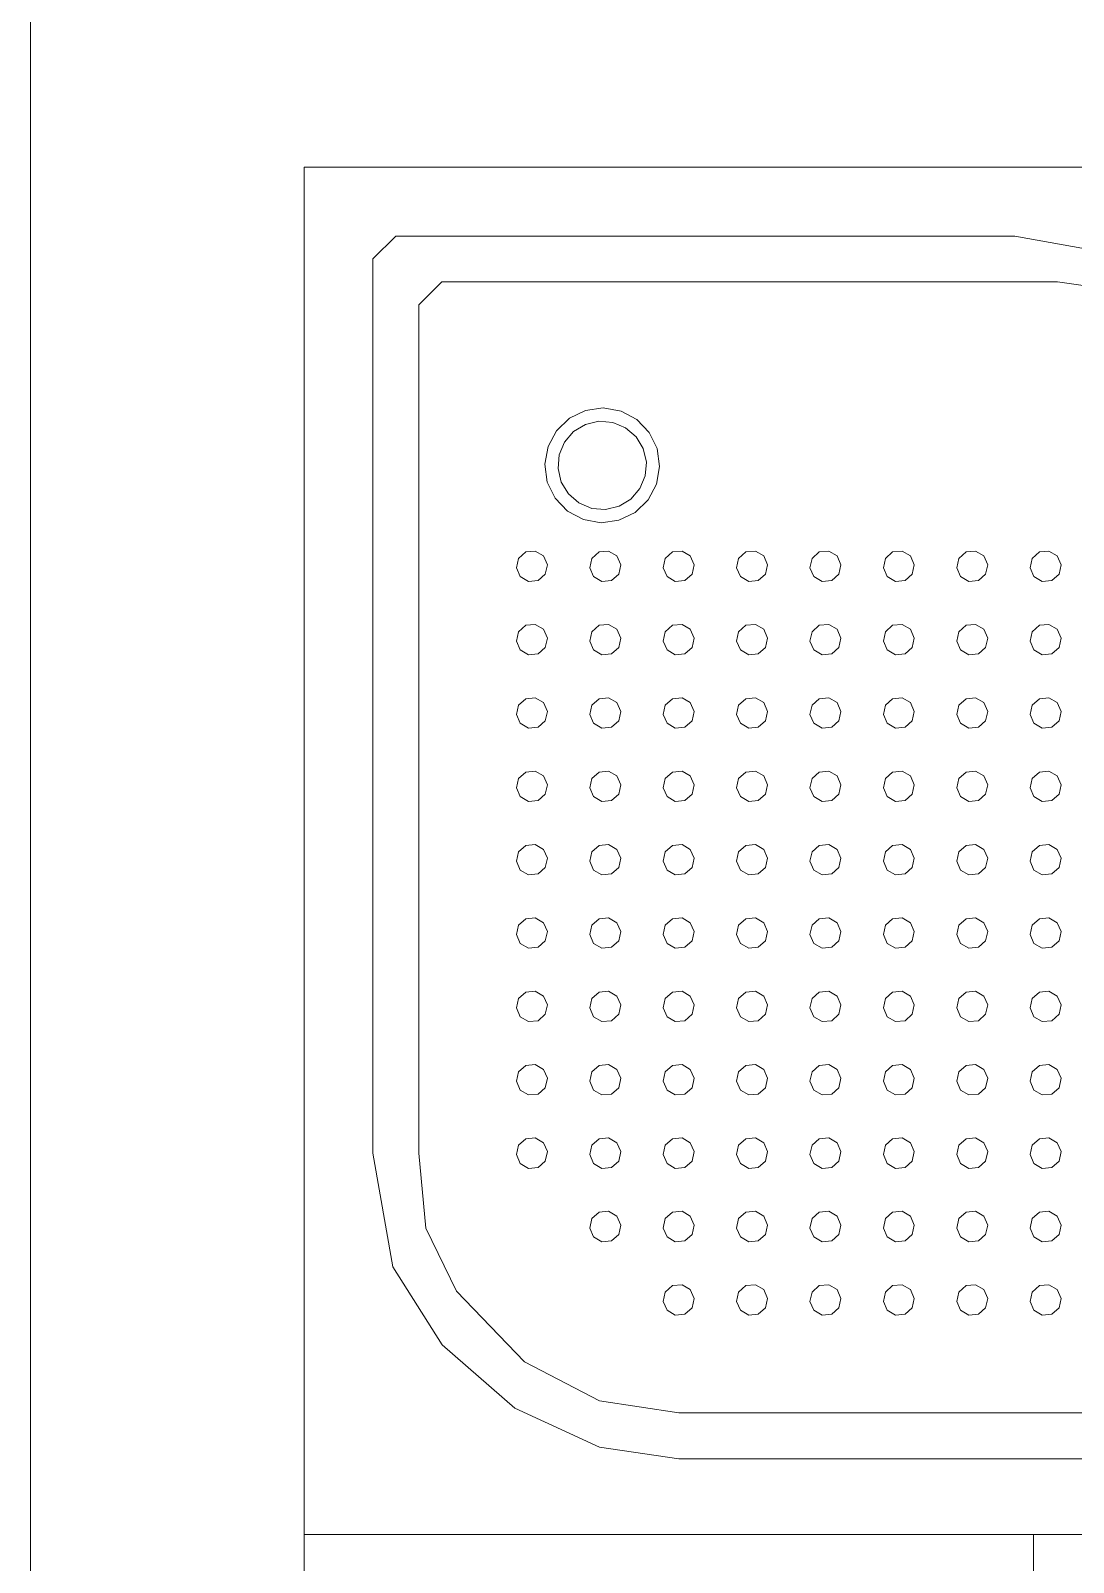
# Model space of a CAD drawing. Header units: millimetres. Extents: x -32 to 1412, y -324 to 2887.
# Drawn here: x 1038.991 to 1039.563, y 2057.344 to 2058.184 of the extents above; entities that cross this region are included whole.
import ezdxf

# ---------------------------------------------------------------- set-up
doc = ezdxf.new("R2010")
doc.units = ezdxf.units.MM
doc.header["$LTSCALE"] = 0.5
doc.layers.add('arquitetura', color=252, linetype='CONTINUOUS', lineweight=5)

msp = doc.modelspace()

# ---------------------------------------------------------------- linework, layer by layer
at = {"layer": 'arquitetura', "color": 252}
for p, q in [((1038.99123, 2055.05913), (1038.99123, 2059.70913)), ((1040.14123, 2058.10913), (1039.14123, 2058.10913)), ((1039.14123, 2058.10913), (1039.14123, 2057.35913)), ((1040.14123, 2058.10913), (1039.14123, 2058.10913)), ((1039.14123, 2058.10913), (1039.14123, 2056.40913)), ((1039.14123, 2058.10913), (1039.14123, 2057.92643)), ((1039.14123, 2058.10913), (1039.14123, 2057.92643)), ((1039.14123, 2057.77643), (1039.14123, 2056.67643)), ((1039.14123, 2056.67643), (1039.14123, 2057.77643)), ((1039.14123, 2057.35913), (1039.54123, 2057.35913)), ((1039.54123, 2057.20913), (1039.54123, 2057.35913))]:
    msp.add_line(p, q, dxfattribs=at)
at = {"layer": 'arquitetura'}
for p, q in [((1039.17895, 2058.05884), (1039.19153, 2058.07142)), ((1039.19153, 2058.07142), (1039.53106, 2058.07142)), ((1039.56984, 2058.06445), (1039.53106, 2058.07142)), ((1039.17895, 2057.5683), (1039.17895, 2058.05884)), ((1039.20411, 2058.03368), (1039.21668, 2058.04626)), ((1039.21668, 2058.04626), (1039.55437, 2058.04626)), ((1039.58533, 2058.0418), (1039.55437, 2058.04626)), ((1039.20411, 2057.5683), (1039.20411, 2058.03368)), ((1039.28672, 2057.97145), (1039.29558, 2057.97575)), ((1039.29558, 2057.97575), (1039.30533, 2057.97711)), ((1039.30533, 2057.97711), (1039.31503, 2057.97538)), ((1039.31503, 2057.97538), (1039.32371, 2057.97074)), ((1039.27962, 2057.96462), (1039.28672, 2057.97145)), ((1039.28903, 2057.96415), (1039.29552, 2057.9681)), ((1039.29552, 2057.9681), (1039.30291, 2057.96984)), ((1039.30291, 2057.96984), (1039.31048, 2057.96922)), ((1039.31048, 2057.96922), (1039.31749, 2057.96629)), ((1039.32371, 2057.97074), (1039.33054, 2057.96365)), ((1039.27499, 2057.95593), (1039.27962, 2057.96462)), ((1039.28115, 2057.95139), (1039.28408, 2057.9584)), ((1039.28408, 2057.9584), (1039.28903, 2057.96415)), ((1039.31749, 2057.96629), (1039.32325, 2057.96133)), ((1039.32325, 2057.96133), (1039.32719, 2057.95484)), ((1039.33054, 2057.96365), (1039.33485, 2057.95479)), ((1039.27326, 2057.94624), (1039.27499, 2057.95593)), ((1039.28052, 2057.94382), (1039.28115, 2057.95139)), ((1039.32719, 2057.95484), (1039.32894, 2057.94745)), ((1039.33485, 2057.95479), (1039.3362, 2057.94503)), ((1039.27461, 2057.93648), (1039.27326, 2057.94624)), ((1039.28227, 2057.93643), (1039.28052, 2057.94382)), ((1039.32894, 2057.94745), (1039.32831, 2057.93988)), ((1039.3362, 2057.94503), (1039.33447, 2057.93534)), ((1039.27892, 2057.92763), (1039.27461, 2057.93648)), ((1039.28621, 2057.92994), (1039.28227, 2057.93643)), ((1039.32538, 2057.93288), (1039.32043, 2057.92712)), ((1039.32831, 2057.93988), (1039.32538, 2057.93288)), ((1039.33447, 2057.93534), (1039.32984, 2057.92665)), ((1039.28575, 2057.92053), (1039.27892, 2057.92763)), ((1039.29197, 2057.92498), (1039.28621, 2057.92994)), ((1039.29898, 2057.92205), (1039.29197, 2057.92498)), ((1039.32043, 2057.92712), (1039.31394, 2057.92318)), ((1039.32984, 2057.92665), (1039.32274, 2057.91982)), ((1039.29443, 2057.91589), (1039.28575, 2057.92053)), ((1039.30413, 2057.91417), (1039.29443, 2057.91589)), ((1039.30655, 2057.92143), (1039.29898, 2057.92205)), ((1039.31394, 2057.92318), (1039.30655, 2057.92143)), ((1039.32274, 2057.91982), (1039.31388, 2057.91552)), ((1039.31388, 2057.91552), (1039.30413, 2057.91417)), ((1039.25766, 2057.88947), (1039.2588, 2057.89462)), ((1039.2588, 2057.89462), (1039.26274, 2057.89812)), ((1039.26274, 2057.89812), (1039.268, 2057.89863)), ((1039.268, 2057.89863), (1039.27254, 2057.89596)), ((1039.27254, 2057.89596), (1039.27465, 2057.89112)), ((1039.27465, 2057.89112), (1039.27352, 2057.88597)), ((1039.29791, 2057.88947), (1039.29905, 2057.89462)), ((1039.29905, 2057.89462), (1039.30299, 2057.89812)), ((1039.30299, 2057.89812), (1039.30824, 2057.89863)), ((1039.30824, 2057.89863), (1039.31279, 2057.89596)), ((1039.31279, 2057.89596), (1039.3149, 2057.89112)), ((1039.3149, 2057.89112), (1039.31377, 2057.88597)), ((1039.33816, 2057.88947), (1039.3393, 2057.89462)), ((1039.3393, 2057.89462), (1039.34324, 2057.89812)), ((1039.34324, 2057.89812), (1039.34849, 2057.89863)), ((1039.34849, 2057.89863), (1039.35304, 2057.89596)), ((1039.35304, 2057.89596), (1039.35515, 2057.89112)), ((1039.35515, 2057.89112), (1039.35402, 2057.88597)), ((1039.37841, 2057.88947), (1039.37955, 2057.89462)), ((1039.37955, 2057.89462), (1039.38349, 2057.89812)), ((1039.38349, 2057.89812), (1039.38874, 2057.89863)), ((1039.38874, 2057.89863), (1039.39329, 2057.89596)), ((1039.39329, 2057.89596), (1039.3954, 2057.89112)), ((1039.3954, 2057.89112), (1039.39427, 2057.88597)), ((1039.41866, 2057.88947), (1039.41979, 2057.89462)), ((1039.41979, 2057.89462), (1039.42374, 2057.89812)), ((1039.42374, 2057.89812), (1039.42899, 2057.89863)), ((1039.42899, 2057.89863), (1039.43354, 2057.89596)), ((1039.43354, 2057.89596), (1039.43565, 2057.89112)), ((1039.43565, 2057.89112), (1039.43452, 2057.88597)), ((1039.45891, 2057.88947), (1039.46004, 2057.89462)), ((1039.46004, 2057.89462), (1039.46399, 2057.89812)), ((1039.46399, 2057.89812), (1039.46924, 2057.89863)), ((1039.46924, 2057.89863), (1039.47379, 2057.89596)), ((1039.47379, 2057.89596), (1039.4759, 2057.89112)), ((1039.4759, 2057.89112), (1039.47476, 2057.88597)), ((1039.49916, 2057.88947), (1039.50029, 2057.89462)), ((1039.50029, 2057.89462), (1039.50424, 2057.89812)), ((1039.50424, 2057.89812), (1039.50949, 2057.89863)), ((1039.50949, 2057.89863), (1039.51404, 2057.89596)), ((1039.51404, 2057.89596), (1039.51615, 2057.89112)), ((1039.51615, 2057.89112), (1039.51501, 2057.88597)), ((1039.53941, 2057.88947), (1039.54054, 2057.89462)), ((1039.54054, 2057.89462), (1039.54449, 2057.89812)), ((1039.54449, 2057.89812), (1039.54974, 2057.89863)), ((1039.54974, 2057.89863), (1039.55429, 2057.89596)), ((1039.55429, 2057.89596), (1039.5564, 2057.89112)), ((1039.5564, 2057.89112), (1039.55526, 2057.88597)), ((1039.25977, 2057.88463), (1039.25766, 2057.88947)), ((1039.26432, 2057.88196), (1039.25977, 2057.88463)), ((1039.26957, 2057.88247), (1039.26432, 2057.88196)), ((1039.27352, 2057.88597), (1039.26957, 2057.88247)), ((1039.30002, 2057.88463), (1039.29791, 2057.88947)), ((1039.30457, 2057.88196), (1039.30002, 2057.88463)), ((1039.30982, 2057.88247), (1039.30457, 2057.88196)), ((1039.31377, 2057.88597), (1039.30982, 2057.88247)), ((1039.34027, 2057.88463), (1039.33816, 2057.88947)), ((1039.34482, 2057.88196), (1039.34027, 2057.88463)), ((1039.35007, 2057.88247), (1039.34482, 2057.88196)), ((1039.35402, 2057.88597), (1039.35007, 2057.88247)), ((1039.38052, 2057.88463), (1039.37841, 2057.88947)), ((1039.38507, 2057.88196), (1039.38052, 2057.88463)), ((1039.39032, 2057.88247), (1039.38507, 2057.88196)), ((1039.39427, 2057.88597), (1039.39032, 2057.88247)), ((1039.42077, 2057.88463), (1039.41866, 2057.88947)), ((1039.42532, 2057.88196), (1039.42077, 2057.88463)), ((1039.43057, 2057.88247), (1039.42532, 2057.88196)), ((1039.43452, 2057.88597), (1039.43057, 2057.88247)), ((1039.46102, 2057.88463), (1039.45891, 2057.88947)), ((1039.46557, 2057.88196), (1039.46102, 2057.88463)), ((1039.47082, 2057.88247), (1039.46557, 2057.88196)), ((1039.47476, 2057.88597), (1039.47082, 2057.88247)), ((1039.50127, 2057.88463), (1039.49916, 2057.88947)), ((1039.50582, 2057.88196), (1039.50127, 2057.88463)), ((1039.51107, 2057.88247), (1039.50582, 2057.88196)), ((1039.51501, 2057.88597), (1039.51107, 2057.88247)), ((1039.54152, 2057.88463), (1039.53941, 2057.88947)), ((1039.54607, 2057.88196), (1039.54152, 2057.88463)), ((1039.55132, 2057.88247), (1039.54607, 2057.88196)), ((1039.55526, 2057.88597), (1039.55132, 2057.88247)), ((1039.2588, 2057.85437), (1039.26274, 2057.85787)), ((1039.26274, 2057.85787), (1039.268, 2057.85838)), ((1039.268, 2057.85838), (1039.27254, 2057.85571)), ((1039.29905, 2057.85437), (1039.30299, 2057.85787)), ((1039.30299, 2057.85787), (1039.30824, 2057.85838)), ((1039.30824, 2057.85838), (1039.31279, 2057.85571)), ((1039.3393, 2057.85437), (1039.34324, 2057.85787)), ((1039.34324, 2057.85787), (1039.34849, 2057.85838)), ((1039.34849, 2057.85838), (1039.35304, 2057.85571)), ((1039.37955, 2057.85437), (1039.38349, 2057.85787)), ((1039.38349, 2057.85787), (1039.38874, 2057.85838)), ((1039.38874, 2057.85838), (1039.39329, 2057.85571)), ((1039.41979, 2057.85437), (1039.42374, 2057.85787)), ((1039.42374, 2057.85787), (1039.42899, 2057.85838)), ((1039.42899, 2057.85838), (1039.43354, 2057.85571)), ((1039.46004, 2057.85437), (1039.46399, 2057.85787)), ((1039.46399, 2057.85787), (1039.46924, 2057.85838)), ((1039.46924, 2057.85838), (1039.47379, 2057.85571)), ((1039.50029, 2057.85437), (1039.50424, 2057.85787)), ((1039.50424, 2057.85787), (1039.50949, 2057.85838)), ((1039.50949, 2057.85838), (1039.51404, 2057.85571)), ((1039.54054, 2057.85437), (1039.54449, 2057.85787)), ((1039.54449, 2057.85787), (1039.54974, 2057.85838)), ((1039.54974, 2057.85838), (1039.55429, 2057.85571)), ((1039.25766, 2057.84922), (1039.2588, 2057.85437)), ((1039.25977, 2057.84438), (1039.25766, 2057.84922)), ((1039.27254, 2057.85571), (1039.27465, 2057.85087)), ((1039.27465, 2057.85087), (1039.27352, 2057.84572)), ((1039.29791, 2057.84922), (1039.29905, 2057.85437)), ((1039.30002, 2057.84438), (1039.29791, 2057.84922)), ((1039.31279, 2057.85571), (1039.3149, 2057.85087)), ((1039.3149, 2057.85087), (1039.31377, 2057.84572)), ((1039.33816, 2057.84922), (1039.3393, 2057.85437)), ((1039.34027, 2057.84438), (1039.33816, 2057.84922)), ((1039.35304, 2057.85571), (1039.35515, 2057.85087)), ((1039.35515, 2057.85087), (1039.35402, 2057.84572)), ((1039.37841, 2057.84922), (1039.37955, 2057.85437)), ((1039.38052, 2057.84438), (1039.37841, 2057.84922)), ((1039.39329, 2057.85571), (1039.3954, 2057.85087)), ((1039.3954, 2057.85087), (1039.39427, 2057.84572)), ((1039.41866, 2057.84922), (1039.41979, 2057.85437)), ((1039.42077, 2057.84438), (1039.41866, 2057.84922)), ((1039.43354, 2057.85571), (1039.43565, 2057.85087)), ((1039.43565, 2057.85087), (1039.43452, 2057.84572)), ((1039.45891, 2057.84922), (1039.46004, 2057.85437)), ((1039.46102, 2057.84438), (1039.45891, 2057.84922)), ((1039.47379, 2057.85571), (1039.4759, 2057.85087)), ((1039.4759, 2057.85087), (1039.47476, 2057.84572)), ((1039.49916, 2057.84922), (1039.50029, 2057.85437)), ((1039.50127, 2057.84438), (1039.49916, 2057.84922)), ((1039.51404, 2057.85571), (1039.51615, 2057.85087)), ((1039.51615, 2057.85087), (1039.51501, 2057.84572)), ((1039.53941, 2057.84922), (1039.54054, 2057.85437)), ((1039.54152, 2057.84438), (1039.53941, 2057.84922)), ((1039.55429, 2057.85571), (1039.5564, 2057.85087)), ((1039.5564, 2057.85087), (1039.55526, 2057.84572)), ((1039.26432, 2057.84171), (1039.25977, 2057.84438)), ((1039.26957, 2057.84222), (1039.26432, 2057.84171)), ((1039.27352, 2057.84572), (1039.26957, 2057.84222)), ((1039.30457, 2057.84171), (1039.30002, 2057.84438)), ((1039.30982, 2057.84222), (1039.30457, 2057.84171)), ((1039.31377, 2057.84572), (1039.30982, 2057.84222)), ((1039.34482, 2057.84171), (1039.34027, 2057.84438)), ((1039.35007, 2057.84222), (1039.34482, 2057.84171)), ((1039.35402, 2057.84572), (1039.35007, 2057.84222)), ((1039.38507, 2057.84171), (1039.38052, 2057.84438)), ((1039.39032, 2057.84222), (1039.38507, 2057.84171)), ((1039.39427, 2057.84572), (1039.39032, 2057.84222)), ((1039.42532, 2057.84171), (1039.42077, 2057.84438)), ((1039.43057, 2057.84222), (1039.42532, 2057.84171)), ((1039.43452, 2057.84572), (1039.43057, 2057.84222)), ((1039.46557, 2057.84171), (1039.46102, 2057.84438)), ((1039.47082, 2057.84222), (1039.46557, 2057.84171)), ((1039.47476, 2057.84572), (1039.47082, 2057.84222)), ((1039.50582, 2057.84171), (1039.50127, 2057.84438)), ((1039.51107, 2057.84222), (1039.50582, 2057.84171)), ((1039.51501, 2057.84572), (1039.51107, 2057.84222)), ((1039.54607, 2057.84171), (1039.54152, 2057.84438)), ((1039.55132, 2057.84222), (1039.54607, 2057.84171)), ((1039.55526, 2057.84572), (1039.55132, 2057.84222)), ((1039.2588, 2057.81412), (1039.26274, 2057.81762)), ((1039.26274, 2057.81762), (1039.268, 2057.81813)), ((1039.268, 2057.81813), (1039.27254, 2057.81546)), ((1039.27254, 2057.81546), (1039.27465, 2057.81062)), ((1039.29905, 2057.81412), (1039.30299, 2057.81762)), ((1039.30299, 2057.81762), (1039.30824, 2057.81813)), ((1039.30824, 2057.81813), (1039.31279, 2057.81546)), ((1039.31279, 2057.81546), (1039.3149, 2057.81062)), ((1039.3393, 2057.81412), (1039.34324, 2057.81762)), ((1039.34324, 2057.81762), (1039.34849, 2057.81813)), ((1039.34849, 2057.81813), (1039.35304, 2057.81546)), ((1039.35304, 2057.81546), (1039.35515, 2057.81062)), ((1039.37955, 2057.81412), (1039.38349, 2057.81762)), ((1039.38349, 2057.81762), (1039.38874, 2057.81813)), ((1039.38874, 2057.81813), (1039.39329, 2057.81546)), ((1039.39329, 2057.81546), (1039.3954, 2057.81062)), ((1039.41979, 2057.81412), (1039.42374, 2057.81762)), ((1039.42374, 2057.81762), (1039.42899, 2057.81813)), ((1039.42899, 2057.81813), (1039.43354, 2057.81546)), ((1039.43354, 2057.81546), (1039.43565, 2057.81062)), ((1039.46004, 2057.81412), (1039.46399, 2057.81762)), ((1039.46399, 2057.81762), (1039.46924, 2057.81813)), ((1039.46924, 2057.81813), (1039.47379, 2057.81546)), ((1039.47379, 2057.81546), (1039.4759, 2057.81062)), ((1039.50029, 2057.81412), (1039.50424, 2057.81762)), ((1039.50424, 2057.81762), (1039.50949, 2057.81813)), ((1039.50949, 2057.81813), (1039.51404, 2057.81546)), ((1039.51404, 2057.81546), (1039.51615, 2057.81062)), ((1039.54054, 2057.81412), (1039.54449, 2057.81762)), ((1039.54449, 2057.81762), (1039.54974, 2057.81813)), ((1039.54974, 2057.81813), (1039.55429, 2057.81546)), ((1039.55429, 2057.81546), (1039.5564, 2057.81062)), ((1039.25766, 2057.80897), (1039.2588, 2057.81412)), ((1039.25977, 2057.80413), (1039.25766, 2057.80897)), ((1039.27465, 2057.81062), (1039.27352, 2057.80547)), ((1039.29791, 2057.80897), (1039.29905, 2057.81412)), ((1039.30002, 2057.80413), (1039.29791, 2057.80897)), ((1039.3149, 2057.81062), (1039.31377, 2057.80547)), ((1039.33816, 2057.80897), (1039.3393, 2057.81412)), ((1039.34027, 2057.80413), (1039.33816, 2057.80897)), ((1039.35515, 2057.81062), (1039.35402, 2057.80547)), ((1039.37841, 2057.80897), (1039.37955, 2057.81412)), ((1039.38052, 2057.80413), (1039.37841, 2057.80897)), ((1039.3954, 2057.81062), (1039.39427, 2057.80547)), ((1039.41866, 2057.80897), (1039.41979, 2057.81412)), ((1039.42077, 2057.80413), (1039.41866, 2057.80897)), ((1039.43565, 2057.81062), (1039.43452, 2057.80547)), ((1039.45891, 2057.80897), (1039.46004, 2057.81412)), ((1039.46102, 2057.80413), (1039.45891, 2057.80897)), ((1039.4759, 2057.81062), (1039.47476, 2057.80547)), ((1039.49916, 2057.80897), (1039.50029, 2057.81412)), ((1039.50127, 2057.80413), (1039.49916, 2057.80897)), ((1039.51615, 2057.81062), (1039.51501, 2057.80547)), ((1039.53941, 2057.80897), (1039.54054, 2057.81412)), ((1039.54152, 2057.80413), (1039.53941, 2057.80897)), ((1039.5564, 2057.81062), (1039.55526, 2057.80547)), ((1039.26432, 2057.80146), (1039.25977, 2057.80413)), ((1039.26957, 2057.80197), (1039.26432, 2057.80146)), ((1039.27352, 2057.80547), (1039.26957, 2057.80197)), ((1039.30457, 2057.80146), (1039.30002, 2057.80413)), ((1039.30982, 2057.80197), (1039.30457, 2057.80146)), ((1039.31377, 2057.80547), (1039.30982, 2057.80197)), ((1039.34482, 2057.80146), (1039.34027, 2057.80413)), ((1039.35007, 2057.80197), (1039.34482, 2057.80146)), ((1039.35402, 2057.80547), (1039.35007, 2057.80197)), ((1039.38507, 2057.80146), (1039.38052, 2057.80413)), ((1039.39032, 2057.80197), (1039.38507, 2057.80146)), ((1039.39427, 2057.80547), (1039.39032, 2057.80197)), ((1039.42532, 2057.80146), (1039.42077, 2057.80413)), ((1039.43057, 2057.80197), (1039.42532, 2057.80146)), ((1039.43452, 2057.80547), (1039.43057, 2057.80197)), ((1039.46557, 2057.80146), (1039.46102, 2057.80413)), ((1039.47082, 2057.80197), (1039.46557, 2057.80146)), ((1039.47476, 2057.80547), (1039.47082, 2057.80197)), ((1039.50582, 2057.80146), (1039.50127, 2057.80413)), ((1039.51107, 2057.80197), (1039.50582, 2057.80146)), ((1039.51501, 2057.80547), (1039.51107, 2057.80197)), ((1039.54607, 2057.80146), (1039.54152, 2057.80413)), ((1039.55132, 2057.80197), (1039.54607, 2057.80146)), ((1039.55526, 2057.80547), (1039.55132, 2057.80197)), ((1039.25766, 2057.76872), (1039.2588, 2057.77387)), ((1039.2588, 2057.77387), (1039.26274, 2057.77737)), ((1039.26274, 2057.77737), (1039.268, 2057.77788)), ((1039.268, 2057.77788), (1039.27254, 2057.77521)), ((1039.27254, 2057.77521), (1039.27465, 2057.77037)), ((1039.29791, 2057.76872), (1039.29905, 2057.77387)), ((1039.29905, 2057.77387), (1039.30299, 2057.77737)), ((1039.30299, 2057.77737), (1039.30824, 2057.77788)), ((1039.30824, 2057.77788), (1039.31279, 2057.77521)), ((1039.31279, 2057.77521), (1039.3149, 2057.77037)), ((1039.33816, 2057.76872), (1039.3393, 2057.77387)), ((1039.3393, 2057.77387), (1039.34324, 2057.77737)), ((1039.34324, 2057.77737), (1039.34849, 2057.77788)), ((1039.34849, 2057.77788), (1039.35304, 2057.77521)), ((1039.35304, 2057.77521), (1039.35515, 2057.77037)), ((1039.37841, 2057.76872), (1039.37955, 2057.77387)), ((1039.37955, 2057.77387), (1039.38349, 2057.77737)), ((1039.38349, 2057.77737), (1039.38874, 2057.77788)), ((1039.38874, 2057.77788), (1039.39329, 2057.77521)), ((1039.39329, 2057.77521), (1039.3954, 2057.77037)), ((1039.41866, 2057.76872), (1039.41979, 2057.77387)), ((1039.41979, 2057.77387), (1039.42374, 2057.77737)), ((1039.42374, 2057.77737), (1039.42899, 2057.77788)), ((1039.42899, 2057.77788), (1039.43354, 2057.77521)), ((1039.43354, 2057.77521), (1039.43565, 2057.77037)), ((1039.45891, 2057.76872), (1039.46004, 2057.77387)), ((1039.46004, 2057.77387), (1039.46399, 2057.77737)), ((1039.46399, 2057.77737), (1039.46924, 2057.77788)), ((1039.46924, 2057.77788), (1039.47379, 2057.77521)), ((1039.47379, 2057.77521), (1039.4759, 2057.77037)), ((1039.49916, 2057.76872), (1039.50029, 2057.77387)), ((1039.50029, 2057.77387), (1039.50424, 2057.77737)), ((1039.50424, 2057.77737), (1039.50949, 2057.77788)), ((1039.50949, 2057.77788), (1039.51404, 2057.77521)), ((1039.51404, 2057.77521), (1039.51615, 2057.77037)), ((1039.53941, 2057.76872), (1039.54054, 2057.77387)), ((1039.54054, 2057.77387), (1039.54449, 2057.77737)), ((1039.54449, 2057.77737), (1039.54974, 2057.77788)), ((1039.54974, 2057.77788), (1039.55429, 2057.77521)), ((1039.55429, 2057.77521), (1039.5564, 2057.77037)), ((1039.25977, 2057.76388), (1039.25766, 2057.76872)), ((1039.27352, 2057.76522), (1039.26957, 2057.76172)), ((1039.27465, 2057.77037), (1039.27352, 2057.76522)), ((1039.30002, 2057.76388), (1039.29791, 2057.76872)), ((1039.31377, 2057.76522), (1039.30982, 2057.76172)), ((1039.3149, 2057.77037), (1039.31377, 2057.76522)), ((1039.34027, 2057.76388), (1039.33816, 2057.76872)), ((1039.35402, 2057.76522), (1039.35007, 2057.76172)), ((1039.35515, 2057.77037), (1039.35402, 2057.76522)), ((1039.38052, 2057.76388), (1039.37841, 2057.76872)), ((1039.39427, 2057.76522), (1039.39032, 2057.76172)), ((1039.3954, 2057.77037), (1039.39427, 2057.76522)), ((1039.42077, 2057.76388), (1039.41866, 2057.76872)), ((1039.43452, 2057.76522), (1039.43057, 2057.76172)), ((1039.43565, 2057.77037), (1039.43452, 2057.76522)), ((1039.46102, 2057.76388), (1039.45891, 2057.76872)), ((1039.47476, 2057.76522), (1039.47082, 2057.76172)), ((1039.4759, 2057.77037), (1039.47476, 2057.76522)), ((1039.50127, 2057.76388), (1039.49916, 2057.76872)), ((1039.51501, 2057.76522), (1039.51107, 2057.76172)), ((1039.51615, 2057.77037), (1039.51501, 2057.76522)), ((1039.54152, 2057.76388), (1039.53941, 2057.76872)), ((1039.55526, 2057.76522), (1039.55132, 2057.76172)), ((1039.5564, 2057.77037), (1039.55526, 2057.76522)), ((1039.26432, 2057.76121), (1039.25977, 2057.76388)), ((1039.26957, 2057.76172), (1039.26432, 2057.76121)), ((1039.30457, 2057.76121), (1039.30002, 2057.76388)), ((1039.30982, 2057.76172), (1039.30457, 2057.76121)), ((1039.34482, 2057.76121), (1039.34027, 2057.76388)), ((1039.35007, 2057.76172), (1039.34482, 2057.76121)), ((1039.38507, 2057.76121), (1039.38052, 2057.76388)), ((1039.39032, 2057.76172), (1039.38507, 2057.76121)), ((1039.42532, 2057.76121), (1039.42077, 2057.76388)), ((1039.43057, 2057.76172), (1039.42532, 2057.76121)), ((1039.46557, 2057.76121), (1039.46102, 2057.76388)), ((1039.47082, 2057.76172), (1039.46557, 2057.76121)), ((1039.50582, 2057.76121), (1039.50127, 2057.76388)), ((1039.51107, 2057.76172), (1039.50582, 2057.76121)), ((1039.54607, 2057.76121), (1039.54152, 2057.76388)), ((1039.55132, 2057.76172), (1039.54607, 2057.76121)), ((1039.25766, 2057.72847), (1039.2588, 2057.73362)), ((1039.2588, 2057.73362), (1039.26274, 2057.73712)), ((1039.26274, 2057.73712), (1039.268, 2057.73763)), ((1039.268, 2057.73763), (1039.27254, 2057.73496)), ((1039.27254, 2057.73496), (1039.27465, 2057.73012)), ((1039.29791, 2057.72847), (1039.29905, 2057.73362)), ((1039.29905, 2057.73362), (1039.30299, 2057.73712)), ((1039.30299, 2057.73712), (1039.30824, 2057.73763)), ((1039.30824, 2057.73763), (1039.31279, 2057.73496)), ((1039.31279, 2057.73496), (1039.3149, 2057.73012)), ((1039.33816, 2057.72847), (1039.3393, 2057.73362)), ((1039.3393, 2057.73362), (1039.34324, 2057.73712)), ((1039.34324, 2057.73712), (1039.34849, 2057.73763)), ((1039.34849, 2057.73763), (1039.35304, 2057.73496)), ((1039.35304, 2057.73496), (1039.35515, 2057.73012)), ((1039.37841, 2057.72847), (1039.37955, 2057.73362)), ((1039.37955, 2057.73362), (1039.38349, 2057.73712)), ((1039.38349, 2057.73712), (1039.38874, 2057.73763)), ((1039.38874, 2057.73763), (1039.39329, 2057.73496)), ((1039.39329, 2057.73496), (1039.3954, 2057.73012)), ((1039.41866, 2057.72847), (1039.41979, 2057.73362)), ((1039.41979, 2057.73362), (1039.42374, 2057.73712)), ((1039.42374, 2057.73712), (1039.42899, 2057.73763)), ((1039.42899, 2057.73763), (1039.43354, 2057.73496)), ((1039.43354, 2057.73496), (1039.43565, 2057.73012)), ((1039.45891, 2057.72847), (1039.46004, 2057.73362)), ((1039.46004, 2057.73362), (1039.46399, 2057.73712)), ((1039.46399, 2057.73712), (1039.46924, 2057.73763)), ((1039.46924, 2057.73763), (1039.47379, 2057.73496)), ((1039.47379, 2057.73496), (1039.4759, 2057.73012)), ((1039.49916, 2057.72847), (1039.50029, 2057.73362)), ((1039.50029, 2057.73362), (1039.50424, 2057.73712)), ((1039.50424, 2057.73712), (1039.50949, 2057.73763)), ((1039.50949, 2057.73763), (1039.51404, 2057.73496)), ((1039.51404, 2057.73496), (1039.51615, 2057.73012)), ((1039.53941, 2057.72847), (1039.54054, 2057.73362)), ((1039.54054, 2057.73362), (1039.54449, 2057.73712)), ((1039.54449, 2057.73712), (1039.54974, 2057.73763)), ((1039.54974, 2057.73763), (1039.55429, 2057.73496)), ((1039.55429, 2057.73496), (1039.5564, 2057.73012)), ((1039.25977, 2057.72363), (1039.25766, 2057.72847)), ((1039.26432, 2057.72096), (1039.25977, 2057.72363)), ((1039.27352, 2057.72497), (1039.26957, 2057.72147)), ((1039.27465, 2057.73012), (1039.27352, 2057.72497)), ((1039.30002, 2057.72363), (1039.29791, 2057.72847)), ((1039.30457, 2057.72096), (1039.30002, 2057.72363)), ((1039.31377, 2057.72497), (1039.30982, 2057.72147)), ((1039.3149, 2057.73012), (1039.31377, 2057.72497)), ((1039.34027, 2057.72363), (1039.33816, 2057.72847)), ((1039.34482, 2057.72096), (1039.34027, 2057.72363)), ((1039.35402, 2057.72497), (1039.35007, 2057.72147)), ((1039.35515, 2057.73012), (1039.35402, 2057.72497)), ((1039.38052, 2057.72363), (1039.37841, 2057.72847)), ((1039.38507, 2057.72096), (1039.38052, 2057.72363)), ((1039.39427, 2057.72497), (1039.39032, 2057.72147)), ((1039.3954, 2057.73012), (1039.39427, 2057.72497)), ((1039.42077, 2057.72363), (1039.41866, 2057.72847)), ((1039.42532, 2057.72096), (1039.42077, 2057.72363)), ((1039.43452, 2057.72497), (1039.43057, 2057.72147)), ((1039.43565, 2057.73012), (1039.43452, 2057.72497)), ((1039.46102, 2057.72363), (1039.45891, 2057.72847)), ((1039.46557, 2057.72096), (1039.46102, 2057.72363)), ((1039.47476, 2057.72497), (1039.47082, 2057.72147)), ((1039.4759, 2057.73012), (1039.47476, 2057.72497)), ((1039.50127, 2057.72363), (1039.49916, 2057.72847)), ((1039.50582, 2057.72096), (1039.50127, 2057.72363)), ((1039.51501, 2057.72497), (1039.51107, 2057.72147)), ((1039.51615, 2057.73012), (1039.51501, 2057.72497)), ((1039.54152, 2057.72363), (1039.53941, 2057.72847)), ((1039.54607, 2057.72096), (1039.54152, 2057.72363)), ((1039.55526, 2057.72497), (1039.55132, 2057.72147)), ((1039.5564, 2057.73012), (1039.55526, 2057.72497)), ((1039.26957, 2057.72147), (1039.26432, 2057.72096)), ((1039.30982, 2057.72147), (1039.30457, 2057.72096)), ((1039.35007, 2057.72147), (1039.34482, 2057.72096)), ((1039.39032, 2057.72147), (1039.38507, 2057.72096)), ((1039.43057, 2057.72147), (1039.42532, 2057.72096)), ((1039.47082, 2057.72147), (1039.46557, 2057.72096)), ((1039.51107, 2057.72147), (1039.50582, 2057.72096)), ((1039.55132, 2057.72147), (1039.54607, 2057.72096)), ((1039.25766, 2057.68822), (1039.2588, 2057.69337)), ((1039.2588, 2057.69337), (1039.26274, 2057.69687)), ((1039.26274, 2057.69687), (1039.268, 2057.69738)), ((1039.268, 2057.69738), (1039.27254, 2057.69471)), ((1039.27254, 2057.69471), (1039.27465, 2057.68987)), ((1039.27465, 2057.68987), (1039.27352, 2057.68472)), ((1039.29791, 2057.68822), (1039.29905, 2057.69337)), ((1039.29905, 2057.69337), (1039.30299, 2057.69687)), ((1039.30299, 2057.69687), (1039.30824, 2057.69738)), ((1039.30824, 2057.69738), (1039.31279, 2057.69471)), ((1039.31279, 2057.69471), (1039.3149, 2057.68987)), ((1039.3149, 2057.68987), (1039.31377, 2057.68472)), ((1039.33816, 2057.68822), (1039.3393, 2057.69337)), ((1039.3393, 2057.69337), (1039.34324, 2057.69687)), ((1039.34324, 2057.69687), (1039.34849, 2057.69738)), ((1039.34849, 2057.69738), (1039.35304, 2057.69471)), ((1039.35304, 2057.69471), (1039.35515, 2057.68987)), ((1039.35515, 2057.68987), (1039.35402, 2057.68472)), ((1039.37841, 2057.68822), (1039.37955, 2057.69337)), ((1039.37955, 2057.69337), (1039.38349, 2057.69687)), ((1039.38349, 2057.69687), (1039.38874, 2057.69738)), ((1039.38874, 2057.69738), (1039.39329, 2057.69471)), ((1039.39329, 2057.69471), (1039.3954, 2057.68987)), ((1039.3954, 2057.68987), (1039.39427, 2057.68472)), ((1039.41866, 2057.68822), (1039.41979, 2057.69337)), ((1039.41979, 2057.69337), (1039.42374, 2057.69687)), ((1039.42374, 2057.69687), (1039.42899, 2057.69738)), ((1039.42899, 2057.69738), (1039.43354, 2057.69471)), ((1039.43354, 2057.69471), (1039.43565, 2057.68987)), ((1039.43565, 2057.68987), (1039.43452, 2057.68472)), ((1039.45891, 2057.68822), (1039.46004, 2057.69337)), ((1039.46004, 2057.69337), (1039.46399, 2057.69687)), ((1039.46399, 2057.69687), (1039.46924, 2057.69738)), ((1039.46924, 2057.69738), (1039.47379, 2057.69471)), ((1039.47379, 2057.69471), (1039.4759, 2057.68987)), ((1039.4759, 2057.68987), (1039.47476, 2057.68472)), ((1039.49916, 2057.68822), (1039.50029, 2057.69337)), ((1039.50029, 2057.69337), (1039.50424, 2057.69687)), ((1039.50424, 2057.69687), (1039.50949, 2057.69738)), ((1039.50949, 2057.69738), (1039.51404, 2057.69471)), ((1039.51404, 2057.69471), (1039.51615, 2057.68987)), ((1039.51615, 2057.68987), (1039.51501, 2057.68472)), ((1039.53941, 2057.68822), (1039.54054, 2057.69337)), ((1039.54054, 2057.69337), (1039.54449, 2057.69687)), ((1039.54449, 2057.69687), (1039.54974, 2057.69738)), ((1039.54974, 2057.69738), (1039.55429, 2057.69471)), ((1039.55429, 2057.69471), (1039.5564, 2057.68987)), ((1039.5564, 2057.68987), (1039.55526, 2057.68472)), ((1039.25977, 2057.68338), (1039.25766, 2057.68822)), ((1039.26432, 2057.68071), (1039.25977, 2057.68338)), ((1039.26957, 2057.68122), (1039.26432, 2057.68071)), ((1039.27352, 2057.68472), (1039.26957, 2057.68122)), ((1039.30002, 2057.68338), (1039.29791, 2057.68822)), ((1039.30457, 2057.68071), (1039.30002, 2057.68338)), ((1039.30982, 2057.68122), (1039.30457, 2057.68071)), ((1039.31377, 2057.68472), (1039.30982, 2057.68122)), ((1039.34027, 2057.68338), (1039.33816, 2057.68822)), ((1039.34482, 2057.68071), (1039.34027, 2057.68338)), ((1039.35007, 2057.68122), (1039.34482, 2057.68071)), ((1039.35402, 2057.68472), (1039.35007, 2057.68122)), ((1039.38052, 2057.68338), (1039.37841, 2057.68822)), ((1039.38507, 2057.68071), (1039.38052, 2057.68338)), ((1039.39032, 2057.68122), (1039.38507, 2057.68071)), ((1039.39427, 2057.68472), (1039.39032, 2057.68122)), ((1039.42077, 2057.68338), (1039.41866, 2057.68822)), ((1039.42532, 2057.68071), (1039.42077, 2057.68338)), ((1039.43057, 2057.68122), (1039.42532, 2057.68071)), ((1039.43452, 2057.68472), (1039.43057, 2057.68122)), ((1039.46102, 2057.68338), (1039.45891, 2057.68822)), ((1039.46557, 2057.68071), (1039.46102, 2057.68338)), ((1039.47082, 2057.68122), (1039.46557, 2057.68071)), ((1039.47476, 2057.68472), (1039.47082, 2057.68122)), ((1039.50127, 2057.68338), (1039.49916, 2057.68822)), ((1039.50582, 2057.68071), (1039.50127, 2057.68338)), ((1039.51107, 2057.68122), (1039.50582, 2057.68071)), ((1039.51501, 2057.68472), (1039.51107, 2057.68122)), ((1039.54152, 2057.68338), (1039.53941, 2057.68822)), ((1039.54607, 2057.68071), (1039.54152, 2057.68338)), ((1039.55132, 2057.68122), (1039.54607, 2057.68071)), ((1039.55526, 2057.68472), (1039.55132, 2057.68122)), ((1039.2588, 2057.65312), (1039.26274, 2057.65662)), ((1039.26274, 2057.65662), (1039.268, 2057.65713)), ((1039.268, 2057.65713), (1039.27254, 2057.65446)), ((1039.29905, 2057.65312), (1039.30299, 2057.65662)), ((1039.30299, 2057.65662), (1039.30824, 2057.65713)), ((1039.30824, 2057.65713), (1039.31279, 2057.65446)), ((1039.3393, 2057.65312), (1039.34324, 2057.65662)), ((1039.34324, 2057.65662), (1039.34849, 2057.65713)), ((1039.34849, 2057.65713), (1039.35304, 2057.65446)), ((1039.37955, 2057.65312), (1039.38349, 2057.65662)), ((1039.38349, 2057.65662), (1039.38874, 2057.65713)), ((1039.38874, 2057.65713), (1039.39329, 2057.65446)), ((1039.41979, 2057.65312), (1039.42374, 2057.65662)), ((1039.42374, 2057.65662), (1039.42899, 2057.65713)), ((1039.42899, 2057.65713), (1039.43354, 2057.65446)), ((1039.46004, 2057.65312), (1039.46399, 2057.65662)), ((1039.46399, 2057.65662), (1039.46924, 2057.65713)), ((1039.46924, 2057.65713), (1039.47379, 2057.65446)), ((1039.50029, 2057.65312), (1039.50424, 2057.65662)), ((1039.50424, 2057.65662), (1039.50949, 2057.65713)), ((1039.50949, 2057.65713), (1039.51404, 2057.65446)), ((1039.54054, 2057.65312), (1039.54449, 2057.65662)), ((1039.54449, 2057.65662), (1039.54974, 2057.65713)), ((1039.54974, 2057.65713), (1039.55429, 2057.65446)), ((1039.25766, 2057.64797), (1039.2588, 2057.65312)), ((1039.25977, 2057.64313), (1039.25766, 2057.64797)), ((1039.27254, 2057.65446), (1039.27465, 2057.64962)), ((1039.27465, 2057.64962), (1039.27352, 2057.64447)), ((1039.29791, 2057.64797), (1039.29905, 2057.65312)), ((1039.30002, 2057.64313), (1039.29791, 2057.64797)), ((1039.31279, 2057.65446), (1039.3149, 2057.64962)), ((1039.3149, 2057.64962), (1039.31377, 2057.64447)), ((1039.33816, 2057.64797), (1039.3393, 2057.65312)), ((1039.34027, 2057.64313), (1039.33816, 2057.64797)), ((1039.35304, 2057.65446), (1039.35515, 2057.64962)), ((1039.35515, 2057.64962), (1039.35402, 2057.64447)), ((1039.37841, 2057.64797), (1039.37955, 2057.65312)), ((1039.38052, 2057.64313), (1039.37841, 2057.64797)), ((1039.39329, 2057.65446), (1039.3954, 2057.64962)), ((1039.3954, 2057.64962), (1039.39427, 2057.64447)), ((1039.41866, 2057.64797), (1039.41979, 2057.65312)), ((1039.42077, 2057.64313), (1039.41866, 2057.64797)), ((1039.43354, 2057.65446), (1039.43565, 2057.64962)), ((1039.43565, 2057.64962), (1039.43452, 2057.64447)), ((1039.45891, 2057.64797), (1039.46004, 2057.65312)), ((1039.46102, 2057.64313), (1039.45891, 2057.64797)), ((1039.47379, 2057.65446), (1039.4759, 2057.64962)), ((1039.4759, 2057.64962), (1039.47476, 2057.64447)), ((1039.49916, 2057.64797), (1039.50029, 2057.65312)), ((1039.50127, 2057.64313), (1039.49916, 2057.64797)), ((1039.51404, 2057.65446), (1039.51615, 2057.64962)), ((1039.51615, 2057.64962), (1039.51501, 2057.64447)), ((1039.53941, 2057.64797), (1039.54054, 2057.65312)), ((1039.54152, 2057.64313), (1039.53941, 2057.64797)), ((1039.55429, 2057.65446), (1039.5564, 2057.64962)), ((1039.5564, 2057.64962), (1039.55526, 2057.64447)), ((1039.26432, 2057.64046), (1039.25977, 2057.64313)), ((1039.26957, 2057.64097), (1039.26432, 2057.64046)), ((1039.27352, 2057.64447), (1039.26957, 2057.64097)), ((1039.30457, 2057.64046), (1039.30002, 2057.64313)), ((1039.30982, 2057.64097), (1039.30457, 2057.64046)), ((1039.31377, 2057.64447), (1039.30982, 2057.64097)), ((1039.34482, 2057.64046), (1039.34027, 2057.64313)), ((1039.35007, 2057.64097), (1039.34482, 2057.64046)), ((1039.35402, 2057.64447), (1039.35007, 2057.64097)), ((1039.38507, 2057.64046), (1039.38052, 2057.64313)), ((1039.39032, 2057.64097), (1039.38507, 2057.64046)), ((1039.39427, 2057.64447), (1039.39032, 2057.64097)), ((1039.42532, 2057.64046), (1039.42077, 2057.64313)), ((1039.43057, 2057.64097), (1039.42532, 2057.64046)), ((1039.43452, 2057.64447), (1039.43057, 2057.64097)), ((1039.46557, 2057.64046), (1039.46102, 2057.64313)), ((1039.47082, 2057.64097), (1039.46557, 2057.64046)), ((1039.47476, 2057.64447), (1039.47082, 2057.64097)), ((1039.50582, 2057.64046), (1039.50127, 2057.64313)), ((1039.51107, 2057.64097), (1039.50582, 2057.64046)), ((1039.51501, 2057.64447), (1039.51107, 2057.64097)), ((1039.54607, 2057.64046), (1039.54152, 2057.64313)), ((1039.55132, 2057.64097), (1039.54607, 2057.64046)), ((1039.55526, 2057.64447), (1039.55132, 2057.64097)), ((1039.2588, 2057.61287), (1039.26274, 2057.61637)), ((1039.26274, 2057.61637), (1039.268, 2057.61688)), ((1039.268, 2057.61688), (1039.27254, 2057.61421)), ((1039.27254, 2057.61421), (1039.27465, 2057.60938)), ((1039.29905, 2057.61287), (1039.30299, 2057.61637)), ((1039.30299, 2057.61637), (1039.30824, 2057.61688)), ((1039.30824, 2057.61688), (1039.31279, 2057.61421)), ((1039.31279, 2057.61421), (1039.3149, 2057.60938)), ((1039.3393, 2057.61287), (1039.34324, 2057.61637)), ((1039.34324, 2057.61637), (1039.34849, 2057.61688)), ((1039.34849, 2057.61688), (1039.35304, 2057.61421)), ((1039.35304, 2057.61421), (1039.35515, 2057.60938)), ((1039.37955, 2057.61287), (1039.38349, 2057.61637)), ((1039.38349, 2057.61637), (1039.38874, 2057.61688)), ((1039.38874, 2057.61688), (1039.39329, 2057.61421)), ((1039.39329, 2057.61421), (1039.3954, 2057.60938)), ((1039.41979, 2057.61287), (1039.42374, 2057.61637)), ((1039.42374, 2057.61637), (1039.42899, 2057.61688)), ((1039.42899, 2057.61688), (1039.43354, 2057.61421)), ((1039.43354, 2057.61421), (1039.43565, 2057.60938)), ((1039.46004, 2057.61287), (1039.46399, 2057.61637)), ((1039.46399, 2057.61637), (1039.46924, 2057.61688)), ((1039.46924, 2057.61688), (1039.47379, 2057.61421)), ((1039.47379, 2057.61421), (1039.4759, 2057.60938)), ((1039.50029, 2057.61287), (1039.50424, 2057.61637)), ((1039.50424, 2057.61637), (1039.50949, 2057.61688)), ((1039.50949, 2057.61688), (1039.51404, 2057.61421)), ((1039.51404, 2057.61421), (1039.51615, 2057.60938)), ((1039.54054, 2057.61287), (1039.54449, 2057.61637)), ((1039.54449, 2057.61637), (1039.54974, 2057.61688)), ((1039.54974, 2057.61688), (1039.55429, 2057.61421)), ((1039.55429, 2057.61421), (1039.5564, 2057.60938)), ((1039.25766, 2057.60772), (1039.2588, 2057.61287)), ((1039.25977, 2057.60288), (1039.25766, 2057.60772)), ((1039.27465, 2057.60938), (1039.27352, 2057.60422)), ((1039.29791, 2057.60772), (1039.29905, 2057.61287)), ((1039.30002, 2057.60288), (1039.29791, 2057.60772)), ((1039.3149, 2057.60938), (1039.31377, 2057.60422)), ((1039.33816, 2057.60772), (1039.3393, 2057.61287)), ((1039.34027, 2057.60288), (1039.33816, 2057.60772)), ((1039.35515, 2057.60938), (1039.35402, 2057.60422)), ((1039.37841, 2057.60772), (1039.37955, 2057.61287)), ((1039.38052, 2057.60288), (1039.37841, 2057.60772)), ((1039.3954, 2057.60938), (1039.39427, 2057.60422)), ((1039.41866, 2057.60772), (1039.41979, 2057.61287)), ((1039.42077, 2057.60288), (1039.41866, 2057.60772)), ((1039.43565, 2057.60938), (1039.43452, 2057.60422)), ((1039.45891, 2057.60772), (1039.46004, 2057.61287)), ((1039.46102, 2057.60288), (1039.45891, 2057.60772)), ((1039.4759, 2057.60938), (1039.47476, 2057.60422)), ((1039.49916, 2057.60772), (1039.50029, 2057.61287)), ((1039.50127, 2057.60288), (1039.49916, 2057.60772)), ((1039.51615, 2057.60938), (1039.51501, 2057.60422)), ((1039.53941, 2057.60772), (1039.54054, 2057.61287)), ((1039.54152, 2057.60288), (1039.53941, 2057.60772)), ((1039.5564, 2057.60938), (1039.55526, 2057.60422)), ((1039.26432, 2057.60021), (1039.25977, 2057.60288)), ((1039.26957, 2057.60072), (1039.26432, 2057.60021)), ((1039.27352, 2057.60422), (1039.26957, 2057.60072)), ((1039.30457, 2057.60021), (1039.30002, 2057.60288)), ((1039.30982, 2057.60072), (1039.30457, 2057.60021)), ((1039.31377, 2057.60422), (1039.30982, 2057.60072)), ((1039.34482, 2057.60021), (1039.34027, 2057.60288)), ((1039.35007, 2057.60072), (1039.34482, 2057.60021)), ((1039.35402, 2057.60422), (1039.35007, 2057.60072)), ((1039.38507, 2057.60021), (1039.38052, 2057.60288)), ((1039.39032, 2057.60072), (1039.38507, 2057.60021)), ((1039.39427, 2057.60422), (1039.39032, 2057.60072)), ((1039.42532, 2057.60021), (1039.42077, 2057.60288)), ((1039.43057, 2057.60072), (1039.42532, 2057.60021)), ((1039.43452, 2057.60422), (1039.43057, 2057.60072)), ((1039.46557, 2057.60021), (1039.46102, 2057.60288)), ((1039.47082, 2057.60072), (1039.46557, 2057.60021)), ((1039.47476, 2057.60422), (1039.47082, 2057.60072)), ((1039.50582, 2057.60021), (1039.50127, 2057.60288)), ((1039.51107, 2057.60072), (1039.50582, 2057.60021)), ((1039.51501, 2057.60422), (1039.51107, 2057.60072)), ((1039.54607, 2057.60021), (1039.54152, 2057.60288)), ((1039.55132, 2057.60072), (1039.54607, 2057.60021)), ((1039.55526, 2057.60422), (1039.55132, 2057.60072)), ((1039.25766, 2057.56747), (1039.2588, 2057.57262)), ((1039.2588, 2057.57262), (1039.26274, 2057.57612)), ((1039.26274, 2057.57612), (1039.268, 2057.57663)), ((1039.268, 2057.57663), (1039.27254, 2057.57396)), ((1039.27254, 2057.57396), (1039.27465, 2057.56913)), ((1039.29791, 2057.56747), (1039.29905, 2057.57262)), ((1039.29905, 2057.57262), (1039.30299, 2057.57612)), ((1039.30299, 2057.57612), (1039.30824, 2057.57663)), ((1039.30824, 2057.57663), (1039.31279, 2057.57396)), ((1039.31279, 2057.57396), (1039.3149, 2057.56913)), ((1039.33816, 2057.56747), (1039.3393, 2057.57262)), ((1039.3393, 2057.57262), (1039.34324, 2057.57612)), ((1039.34324, 2057.57612), (1039.34849, 2057.57663)), ((1039.34849, 2057.57663), (1039.35304, 2057.57396)), ((1039.35304, 2057.57396), (1039.35515, 2057.56913)), ((1039.37841, 2057.56747), (1039.37955, 2057.57262)), ((1039.37955, 2057.57262), (1039.38349, 2057.57612)), ((1039.38349, 2057.57612), (1039.38874, 2057.57663)), ((1039.38874, 2057.57663), (1039.39329, 2057.57396)), ((1039.39329, 2057.57396), (1039.3954, 2057.56913)), ((1039.41866, 2057.56747), (1039.41979, 2057.57262)), ((1039.41979, 2057.57262), (1039.42374, 2057.57612)), ((1039.42374, 2057.57612), (1039.42899, 2057.57663)), ((1039.42899, 2057.57663), (1039.43354, 2057.57396)), ((1039.43354, 2057.57396), (1039.43565, 2057.56913)), ((1039.45891, 2057.56747), (1039.46004, 2057.57262)), ((1039.46004, 2057.57262), (1039.46399, 2057.57612)), ((1039.46399, 2057.57612), (1039.46924, 2057.57663)), ((1039.46924, 2057.57663), (1039.47379, 2057.57396)), ((1039.47379, 2057.57396), (1039.4759, 2057.56913)), ((1039.49916, 2057.56747), (1039.50029, 2057.57262)), ((1039.50029, 2057.57262), (1039.50424, 2057.57612)), ((1039.50424, 2057.57612), (1039.50949, 2057.57663)), ((1039.50949, 2057.57663), (1039.51404, 2057.57396)), ((1039.51404, 2057.57396), (1039.51615, 2057.56913)), ((1039.53941, 2057.56747), (1039.54054, 2057.57262)), ((1039.54054, 2057.57262), (1039.54449, 2057.57612)), ((1039.54449, 2057.57612), (1039.54974, 2057.57663)), ((1039.54974, 2057.57663), (1039.55429, 2057.57396)), ((1039.55429, 2057.57396), (1039.5564, 2057.56913)), ((1039.1899, 2057.50585), (1039.17895, 2057.5683)), ((1039.20795, 2057.52722), (1039.20411, 2057.5683)), ((1039.25977, 2057.56263), (1039.25766, 2057.56747)), ((1039.27352, 2057.56397), (1039.26957, 2057.56047)), ((1039.27465, 2057.56913), (1039.27352, 2057.56397)), ((1039.30002, 2057.56263), (1039.29791, 2057.56747)), ((1039.31377, 2057.56397), (1039.30982, 2057.56047)), ((1039.3149, 2057.56913), (1039.31377, 2057.56397)), ((1039.34027, 2057.56263), (1039.33816, 2057.56747)), ((1039.35402, 2057.56397), (1039.35007, 2057.56047)), ((1039.35515, 2057.56913), (1039.35402, 2057.56397)), ((1039.38052, 2057.56263), (1039.37841, 2057.56747)), ((1039.39427, 2057.56397), (1039.39032, 2057.56047)), ((1039.3954, 2057.56913), (1039.39427, 2057.56397)), ((1039.42077, 2057.56263), (1039.41866, 2057.56747)), ((1039.43452, 2057.56397), (1039.43057, 2057.56047)), ((1039.43565, 2057.56913), (1039.43452, 2057.56397)), ((1039.46102, 2057.56263), (1039.45891, 2057.56747)), ((1039.47476, 2057.56397), (1039.47082, 2057.56047)), ((1039.4759, 2057.56913), (1039.47476, 2057.56397)), ((1039.50127, 2057.56263), (1039.49916, 2057.56747)), ((1039.51501, 2057.56397), (1039.51107, 2057.56047)), ((1039.51615, 2057.56913), (1039.51501, 2057.56397)), ((1039.54152, 2057.56263), (1039.53941, 2057.56747)), ((1039.55526, 2057.56397), (1039.55132, 2057.56047)), ((1039.5564, 2057.56913), (1039.55526, 2057.56397)), ((1039.26432, 2057.55996), (1039.25977, 2057.56263)), ((1039.26957, 2057.56047), (1039.26432, 2057.55996)), ((1039.30457, 2057.55996), (1039.30002, 2057.56263)), ((1039.30982, 2057.56047), (1039.30457, 2057.55996)), ((1039.34482, 2057.55996), (1039.34027, 2057.56263)), ((1039.35007, 2057.56047), (1039.34482, 2057.55996)), ((1039.38507, 2057.55996), (1039.38052, 2057.56263)), ((1039.39032, 2057.56047), (1039.38507, 2057.55996)), ((1039.42532, 2057.55996), (1039.42077, 2057.56263)), ((1039.43057, 2057.56047), (1039.42532, 2057.55996)), ((1039.46557, 2057.55996), (1039.46102, 2057.56263)), ((1039.47082, 2057.56047), (1039.46557, 2057.55996)), ((1039.50582, 2057.55996), (1039.50127, 2057.56263)), ((1039.51107, 2057.56047), (1039.50582, 2057.55996)), ((1039.54607, 2057.55996), (1039.54152, 2057.56263)), ((1039.55132, 2057.56047), (1039.54607, 2057.55996)), ((1039.29791, 2057.52722), (1039.29905, 2057.53237)), ((1039.29905, 2057.53237), (1039.30299, 2057.53587)), ((1039.30299, 2057.53587), (1039.30824, 2057.53638)), ((1039.30824, 2057.53638), (1039.31279, 2057.53371)), ((1039.31279, 2057.53371), (1039.3149, 2057.52888)), ((1039.33816, 2057.52722), (1039.3393, 2057.53237)), ((1039.3393, 2057.53237), (1039.34324, 2057.53587)), ((1039.34324, 2057.53587), (1039.34849, 2057.53638)), ((1039.34849, 2057.53638), (1039.35304, 2057.53371)), ((1039.35304, 2057.53371), (1039.35515, 2057.52888)), ((1039.37841, 2057.52722), (1039.37955, 2057.53237)), ((1039.37955, 2057.53237), (1039.38349, 2057.53587)), ((1039.38349, 2057.53587), (1039.38874, 2057.53638)), ((1039.38874, 2057.53638), (1039.39329, 2057.53371)), ((1039.39329, 2057.53371), (1039.3954, 2057.52888)), ((1039.41866, 2057.52722), (1039.41979, 2057.53237)), ((1039.41979, 2057.53237), (1039.42374, 2057.53587)), ((1039.42374, 2057.53587), (1039.42899, 2057.53638)), ((1039.42899, 2057.53638), (1039.43354, 2057.53371)), ((1039.43354, 2057.53371), (1039.43565, 2057.52888)), ((1039.45891, 2057.52722), (1039.46004, 2057.53237)), ((1039.46004, 2057.53237), (1039.46399, 2057.53587)), ((1039.46399, 2057.53587), (1039.46924, 2057.53638)), ((1039.46924, 2057.53638), (1039.47379, 2057.53371)), ((1039.47379, 2057.53371), (1039.4759, 2057.52888)), ((1039.49916, 2057.52722), (1039.50029, 2057.53237)), ((1039.50029, 2057.53237), (1039.50424, 2057.53587)), ((1039.50424, 2057.53587), (1039.50949, 2057.53638)), ((1039.50949, 2057.53638), (1039.51404, 2057.53371)), ((1039.51404, 2057.53371), (1039.51615, 2057.52888)), ((1039.53941, 2057.52722), (1039.54054, 2057.53237)), ((1039.54054, 2057.53237), (1039.54449, 2057.53587)), ((1039.54449, 2057.53587), (1039.54974, 2057.53638)), ((1039.54974, 2057.53638), (1039.55429, 2057.53371)), ((1039.55429, 2057.53371), (1039.5564, 2057.52888)), ((1039.22473, 2057.49255), (1039.20795, 2057.52722)), ((1039.30002, 2057.52238), (1039.29791, 2057.52722)), ((1039.30457, 2057.51971), (1039.30002, 2057.52238)), ((1039.31377, 2057.52372), (1039.30982, 2057.52022)), ((1039.3149, 2057.52888), (1039.31377, 2057.52372)), ((1039.34027, 2057.52238), (1039.33816, 2057.52722)), ((1039.34482, 2057.51971), (1039.34027, 2057.52238)), ((1039.35402, 2057.52372), (1039.35007, 2057.52022)), ((1039.35515, 2057.52888), (1039.35402, 2057.52372)), ((1039.38052, 2057.52238), (1039.37841, 2057.52722)), ((1039.38507, 2057.51971), (1039.38052, 2057.52238)), ((1039.39427, 2057.52372), (1039.39032, 2057.52022)), ((1039.3954, 2057.52888), (1039.39427, 2057.52372)), ((1039.42077, 2057.52238), (1039.41866, 2057.52722)), ((1039.42532, 2057.51971), (1039.42077, 2057.52238)), ((1039.43452, 2057.52372), (1039.43057, 2057.52022)), ((1039.43565, 2057.52888), (1039.43452, 2057.52372)), ((1039.46102, 2057.52238), (1039.45891, 2057.52722)), ((1039.46557, 2057.51971), (1039.46102, 2057.52238)), ((1039.47476, 2057.52372), (1039.47082, 2057.52022)), ((1039.4759, 2057.52888), (1039.47476, 2057.52372)), ((1039.50127, 2057.52238), (1039.49916, 2057.52722)), ((1039.50582, 2057.51971), (1039.50127, 2057.52238)), ((1039.51501, 2057.52372), (1039.51107, 2057.52022)), ((1039.51615, 2057.52888), (1039.51501, 2057.52372)), ((1039.54152, 2057.52238), (1039.53941, 2057.52722)), ((1039.54607, 2057.51971), (1039.54152, 2057.52238)), ((1039.55526, 2057.52372), (1039.55132, 2057.52022)), ((1039.5564, 2057.52888), (1039.55526, 2057.52372)), ((1039.30982, 2057.52022), (1039.30457, 2057.51971)), ((1039.35007, 2057.52022), (1039.34482, 2057.51971)), ((1039.39032, 2057.52022), (1039.38507, 2057.51971)), ((1039.43057, 2057.52022), (1039.42532, 2057.51971)), ((1039.47082, 2057.52022), (1039.46557, 2057.51971)), ((1039.51107, 2057.52022), (1039.50582, 2057.51971)), ((1039.55132, 2057.52022), (1039.54607, 2057.51971)), ((1039.21692, 2057.4631), (1039.1899, 2057.50585)), ((1039.34324, 2057.49562), (1039.34849, 2057.49614)), ((1039.34849, 2057.49614), (1039.35304, 2057.49346)), ((1039.38349, 2057.49562), (1039.38874, 2057.49614)), ((1039.38874, 2057.49614), (1039.39329, 2057.49346)), ((1039.42374, 2057.49562), (1039.42899, 2057.49614)), ((1039.42899, 2057.49614), (1039.43354, 2057.49346)), ((1039.46399, 2057.49562), (1039.46924, 2057.49614)), ((1039.46924, 2057.49614), (1039.47379, 2057.49346)), ((1039.50424, 2057.49562), (1039.50949, 2057.49614)), ((1039.50949, 2057.49614), (1039.51404, 2057.49346)), ((1039.54449, 2057.49562), (1039.54974, 2057.49614)), ((1039.54974, 2057.49614), (1039.55429, 2057.49346)), ((1039.26212, 2057.45375), (1039.22473, 2057.49255)), ((1039.33816, 2057.48697), (1039.3393, 2057.49212)), ((1039.3393, 2057.49212), (1039.34324, 2057.49562)), ((1039.35304, 2057.49346), (1039.35515, 2057.48863)), ((1039.35515, 2057.48863), (1039.35402, 2057.48347)), ((1039.37841, 2057.48697), (1039.37955, 2057.49212)), ((1039.37955, 2057.49212), (1039.38349, 2057.49562)), ((1039.39329, 2057.49346), (1039.3954, 2057.48863)), ((1039.3954, 2057.48863), (1039.39427, 2057.48347)), ((1039.41866, 2057.48697), (1039.41979, 2057.49212)), ((1039.41979, 2057.49212), (1039.42374, 2057.49562)), ((1039.43354, 2057.49346), (1039.43565, 2057.48863)), ((1039.43565, 2057.48863), (1039.43452, 2057.48347)), ((1039.45891, 2057.48697), (1039.46004, 2057.49212)), ((1039.46004, 2057.49212), (1039.46399, 2057.49562)), ((1039.47379, 2057.49346), (1039.4759, 2057.48863)), ((1039.4759, 2057.48863), (1039.47476, 2057.48347)), ((1039.49916, 2057.48697), (1039.50029, 2057.49212)), ((1039.50029, 2057.49212), (1039.50424, 2057.49562)), ((1039.51404, 2057.49346), (1039.51615, 2057.48863)), ((1039.51615, 2057.48863), (1039.51501, 2057.48347)), ((1039.53941, 2057.48697), (1039.54054, 2057.49212)), ((1039.54054, 2057.49212), (1039.54449, 2057.49562)), ((1039.55429, 2057.49346), (1039.5564, 2057.48863)), ((1039.5564, 2057.48863), (1039.55526, 2057.48347)), ((1039.34027, 2057.48214), (1039.33816, 2057.48697)), ((1039.34482, 2057.47946), (1039.34027, 2057.48214)), ((1039.35007, 2057.47997), (1039.34482, 2057.47946)), ((1039.35402, 2057.48347), (1039.35007, 2057.47997)), ((1039.38052, 2057.48214), (1039.37841, 2057.48697)), ((1039.38507, 2057.47946), (1039.38052, 2057.48214)), ((1039.39032, 2057.47997), (1039.38507, 2057.47946)), ((1039.39427, 2057.48347), (1039.39032, 2057.47997)), ((1039.42077, 2057.48214), (1039.41866, 2057.48697)), ((1039.42532, 2057.47946), (1039.42077, 2057.48214)), ((1039.43057, 2057.47997), (1039.42532, 2057.47946)), ((1039.43452, 2057.48347), (1039.43057, 2057.47997)), ((1039.46102, 2057.48214), (1039.45891, 2057.48697)), ((1039.46557, 2057.47946), (1039.46102, 2057.48214)), ((1039.47082, 2057.47997), (1039.46557, 2057.47946)), ((1039.47476, 2057.48347), (1039.47082, 2057.47997)), ((1039.50127, 2057.48214), (1039.49916, 2057.48697)), ((1039.50582, 2057.47946), (1039.50127, 2057.48214)), ((1039.51107, 2057.47997), (1039.50582, 2057.47946)), ((1039.51501, 2057.48347), (1039.51107, 2057.47997)), ((1039.54152, 2057.48214), (1039.53941, 2057.48697)), ((1039.54607, 2057.47946), (1039.54152, 2057.48214)), ((1039.55132, 2057.47997), (1039.54607, 2057.47946)), ((1039.55526, 2057.48347), (1039.55132, 2057.47997)), ((1039.25687, 2057.42834), (1039.21692, 2057.4631)), ((1039.30323, 2057.43238), (1039.26212, 2057.45375)), ((1039.34666, 2057.42575), (1039.30323, 2057.43238)), ((1039.30323, 2057.40697), (1039.25687, 2057.42834)), ((1039.81204, 2057.42575), (1039.34666, 2057.42575)), ((1039.34666, 2057.40059), (1039.30323, 2057.40697)), ((1039.8372, 2057.40059), (1039.34666, 2057.40059))]:
    msp.add_line(p, q, dxfattribs=at)
msp.add_lwpolyline([(1039.89123, 2057.35913), (1039.14123, 2057.35913), (1039.14123, 2058.10913), (1039.89123, 2058.10913)], close=True, dxfattribs=at)

doc.saveas('drawing.dxf')
